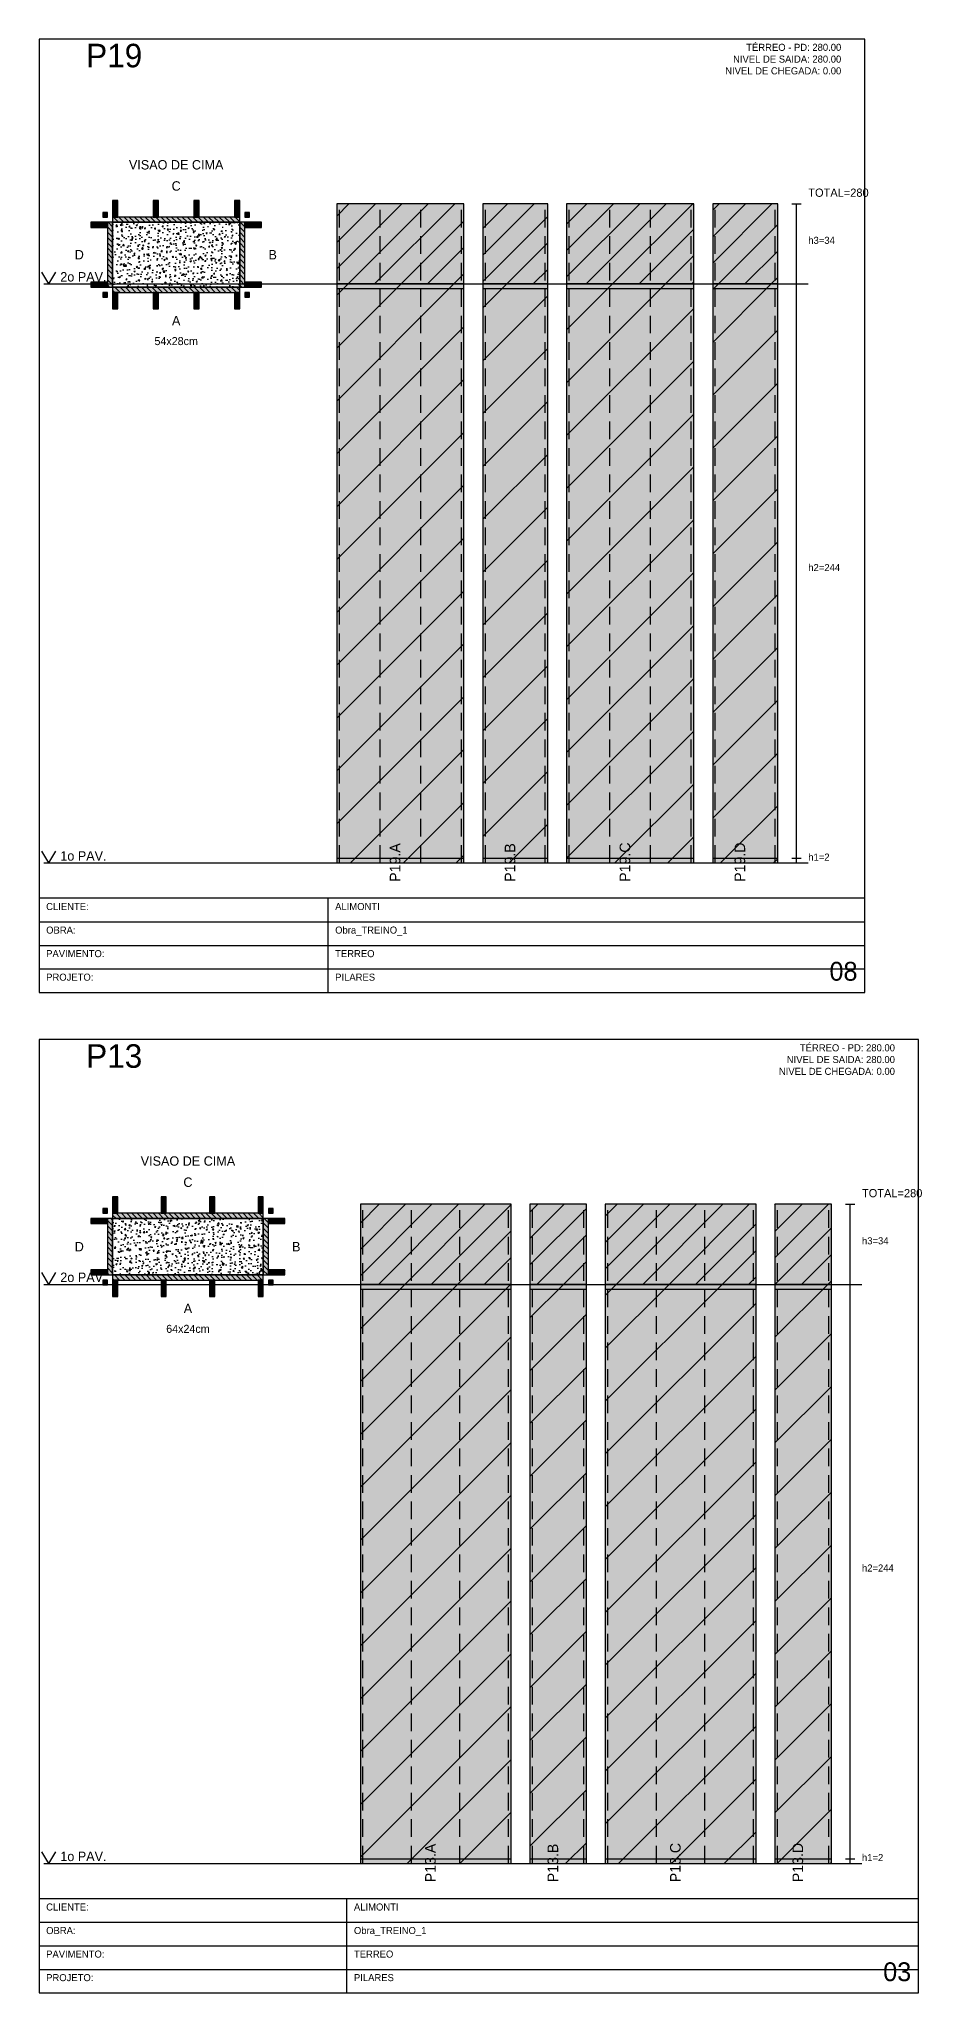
# Model space of a CAD drawing. Header units: metres. Extents: x 0 to 2088, y 0 to 2105.
# Drawn here: x 797 to 1172, y 0 to 830 of the extents above; entities that cross this region are included whole.
import ezdxf
from ezdxf.enums import TextEntityAlignment as Align

# ---------------------------------------------------------------- set-up
doc = ezdxf.new("R2010")
doc.units = ezdxf.units.M
doc.linetypes.add('HIDDEN', pattern=[0.375, 0.25, -0.125])
for name, color, linetype in [('BORDA_CELULA', 9, 'Continuous'), ('CARIMBO', 9, 'Continuous'), ('CHAPA', 1, 'Continuous'), ('CONCRETO', 4, 'Continuous'), ('COTA', 241, 'Continuous'), ('Hachura', 251, 'Continuous'), ('LABEL_ID', 3, 'Continuous'), ('Nivel', 4, 'Continuous'), ('NOMENCLATURA', 1, 'Continuous'), ('Paineis', 200, 'Continuous'), ('SARR_2.2x7', 40, 'Continuous'), ('Texto Secao', 2, 'Continuous'), ('TEXTO_GERAL', 2, 'Continuous')]:
    doc.layers.add(name, color=color, linetype=linetype)

msp = doc.modelspace()

# ---------------------------------------------------------------- hatches: boundary and pattern name
at = {"layer": 'CHAPA'}
for points in [[(823.8, 754.4), (825.8, 754.4), (825.8, 756.4), (823.8, 756.4)], [(884.2, 754.4), (886.2, 754.4), (886.2, 756.4), (884.2, 756.4)], [(823.8, 720.4), (825.8, 720.4), (825.8, 722.4), (823.8, 722.4)], [(884.2, 720.4), (886.2, 720.4), (886.2, 722.4), (884.2, 722.4)], [(823.8, 331.2), (825.8, 331.2), (825.8, 333.2), (823.8, 333.2)], [(894.2, 331.2), (896.2, 331.2), (896.2, 333.2), (894.2, 333.2)], [(823.8, 300.8), (825.8, 300.8), (825.8, 302.8), (823.8, 302.8)], [(894.2, 300.8), (896.2, 300.8), (896.2, 302.8), (894.2, 302.8)]]:
    msp.add_hatch(color=1, dxfattribs=at).paths.add_polyline_path(points)
at = {"layer": 'COTA'}
h = msp.add_hatch(dxfattribs=at)
h.set_pattern_fill('AR-CONC', color=256, scale=0.03)
h.paths.add_polyline_path([(828, 724.6), (882, 724.6), (882, 752.2), (828, 752.2)])
h = msp.add_hatch(dxfattribs=at)
h.set_pattern_fill('AR-CONC', color=256, scale=0.03)
h.paths.add_polyline_path([(828, 305), (892, 305), (892, 329), (828, 329)])
at = {"layer": 'Hachura'}
for points in [[(923.2, 726), (977.2, 726), (977.2, 760), (923.2, 760)], [(985.2, 726), (1012.8, 726), (1012.8, 760), (985.2, 760)], [(1020.8, 726), (1074.8, 726), (1074.8, 760), (1020.8, 760)], [(1082.8, 726), (1110.4, 726), (1110.4, 760), (1082.8, 760)], [(923.2, 480), (977.2, 480), (977.2, 726), (923.2, 726)], [(985.2, 480), (1012.8, 480), (1012.8, 726), (985.2, 726)], [(1020.8, 480), (1074.8, 480), (1074.8, 726), (1020.8, 726)], [(1082.8, 480), (1110.4, 480), (1110.4, 726), (1082.8, 726)], [(933.2, 301), (997.2, 301), (997.2, 335), (933.2, 335)], [(1005.2, 301), (1029.2, 301), (1029.2, 335), (1005.2, 335)], [(1037.2, 301), (1101.2, 301), (1101.2, 335), (1037.2, 335)], [(1109.2, 301), (1133.2, 301), (1133.2, 335), (1109.2, 335)], [(933.2, 55), (997.2, 55), (997.2, 301), (933.2, 301)], [(1005.2, 55), (1029.2, 55), (1029.2, 301), (1005.2, 301)], [(1037.2, 55), (1101.2, 55), (1101.2, 301), (1037.2, 301)], [(1109.2, 55), (1133.2, 55), (1133.2, 301), (1109.2, 301)]]:
    msp.add_hatch(color=256, dxfattribs=at).paths.add_polyline_path(points)
h = msp.add_hatch(dxfattribs=at)
h.set_pattern_fill('ANSI31', color=256, scale=2.5)
h.paths.add_polyline_path([(923.2, 726), (977.2, 726), (977.2, 760), (923.2, 760)])
h = msp.add_hatch(dxfattribs=at)
h.set_pattern_fill('ANSI31', color=256, scale=2.5)
h.paths.add_polyline_path([(985.2, 726), (1012.8, 726), (1012.8, 760), (985.2, 760)])
h = msp.add_hatch(dxfattribs=at)
h.set_pattern_fill('ANSI31', color=256, scale=2.5)
h.paths.add_polyline_path([(1020.8, 726), (1074.8, 726), (1074.8, 760), (1020.8, 760)])
h = msp.add_hatch(dxfattribs=at)
h.set_pattern_fill('ANSI31', color=256, scale=2.5)
h.paths.add_polyline_path([(1082.8, 726), (1110.4, 726), (1110.4, 760), (1082.8, 760)])
h = msp.add_hatch(dxfattribs=at)
h.set_pattern_fill('ANSI31', color=256, scale=5)
h.paths.add_polyline_path([(923.2, 480), (977.2, 480), (977.2, 726), (923.2, 726)])
h = msp.add_hatch(dxfattribs=at)
h.set_pattern_fill('ANSI31', color=256, scale=5)
h.paths.add_polyline_path([(985.2, 480), (1012.8, 480), (1012.8, 726), (985.2, 726)])
h = msp.add_hatch(dxfattribs=at)
h.set_pattern_fill('ANSI31', color=256, scale=5)
h.paths.add_polyline_path([(1020.8, 480), (1074.8, 480), (1074.8, 726), (1020.8, 726)])
h = msp.add_hatch(dxfattribs=at)
h.set_pattern_fill('ANSI31', color=256, scale=5)
h.paths.add_polyline_path([(1082.8, 480), (1110.4, 480), (1110.4, 726), (1082.8, 726)])
h = msp.add_hatch(dxfattribs=at)
h.set_pattern_fill('ANSI31', color=256, scale=2.5)
h.paths.add_polyline_path([(933.2, 301), (997.2, 301), (997.2, 335), (933.2, 335)])
h = msp.add_hatch(dxfattribs=at)
h.set_pattern_fill('ANSI31', color=256, scale=2.5)
h.paths.add_polyline_path([(1005.2, 301), (1029.2, 301), (1029.2, 335), (1005.2, 335)])
h = msp.add_hatch(dxfattribs=at)
h.set_pattern_fill('ANSI31', color=256, scale=2.5)
h.paths.add_polyline_path([(1037.2, 301), (1101.2, 301), (1101.2, 335), (1037.2, 335)])
h = msp.add_hatch(dxfattribs=at)
h.set_pattern_fill('ANSI31', color=256, scale=2.5)
h.paths.add_polyline_path([(1109.2, 301), (1133.2, 301), (1133.2, 335), (1109.2, 335)])
h = msp.add_hatch(dxfattribs=at)
h.set_pattern_fill('ANSI31', color=256, scale=5)
h.paths.add_polyline_path([(933.2, 55), (997.2, 55), (997.2, 301), (933.2, 301)])
h = msp.add_hatch(dxfattribs=at)
h.set_pattern_fill('ANSI31', color=256, scale=5)
h.paths.add_polyline_path([(1005.2, 55), (1029.2, 55), (1029.2, 301), (1005.2, 301)])
h = msp.add_hatch(dxfattribs=at)
h.set_pattern_fill('ANSI31', color=256, scale=5)
h.paths.add_polyline_path([(1037.2, 55), (1101.2, 55), (1101.2, 301), (1037.2, 301)])
h = msp.add_hatch(dxfattribs=at)
h.set_pattern_fill('ANSI31', color=256, scale=5)
h.paths.add_polyline_path([(1109.2, 55), (1133.2, 55), (1133.2, 301), (1109.2, 301)])
at = {"layer": 'Paineis'}
for points in [[(825.8, 724.6), (828, 724.6), (828, 752.2), (825.8, 752.2)], [(828, 752.2), (882, 752.2), (882, 754.4), (828, 754.4)], [(882, 724.6), (884.2, 724.6), (884.2, 752.2), (882, 752.2)], [(828, 722.4), (882, 722.4), (882, 724.6), (828, 724.6)], [(825.8, 305), (828, 305), (828, 329), (825.8, 329)], [(828, 329), (892, 329), (892, 331.2), (828, 331.2)], [(892, 305), (894.2, 305), (894.2, 329), (892, 329)], [(828, 302.8), (892, 302.8), (892, 305), (828, 305)]]:
    msp.add_hatch(color=256, dxfattribs=at).paths.add_polyline_path(points)
h = msp.add_hatch(dxfattribs=at)
h.set_pattern_fill('ANSI31', color=256, scale=0.5, angle=270)
h.paths.add_polyline_path([(825.8, 724.6), (828, 724.6), (828, 752.2), (825.8, 752.2)])
h = msp.add_hatch(dxfattribs=at)
h.set_pattern_fill('ANSI31', color=256, scale=0.5, angle=270)
h.paths.add_polyline_path([(828, 752.2), (882, 752.2), (882, 754.4), (828, 754.4)])
h = msp.add_hatch(dxfattribs=at)
h.set_pattern_fill('ANSI31', color=256, scale=0.5, angle=270)
h.paths.add_polyline_path([(882, 724.6), (884.2, 724.6), (884.2, 752.2), (882, 752.2)])
h = msp.add_hatch(dxfattribs=at)
h.set_pattern_fill('ANSI31', color=256, scale=0.5, angle=270)
h.paths.add_polyline_path([(828, 722.4), (882, 722.4), (882, 724.6), (828, 724.6)])
h = msp.add_hatch(dxfattribs=at)
h.set_pattern_fill('ANSI31', color=256, scale=0.5, angle=270)
h.paths.add_polyline_path([(825.8, 305), (828, 305), (828, 329), (825.8, 329)])
h = msp.add_hatch(dxfattribs=at)
h.set_pattern_fill('ANSI31', color=256, scale=0.5, angle=270)
h.paths.add_polyline_path([(828, 329), (892, 329), (892, 331.2), (828, 331.2)])
h = msp.add_hatch(dxfattribs=at)
h.set_pattern_fill('ANSI31', color=256, scale=0.5, angle=270)
h.paths.add_polyline_path([(892, 305), (894.2, 305), (894.2, 329), (892, 329)])
h = msp.add_hatch(dxfattribs=at)
h.set_pattern_fill('ANSI31', color=256, scale=0.5, angle=270)
h.paths.add_polyline_path([(828, 302.8), (892, 302.8), (892, 305), (828, 305)])
at = {"layer": 'SARR_2.2x7'}
for points in [[(828, 754.4), (830.2, 754.4), (830.2, 761.4), (828, 761.4)], [(845.27, 754.4), (847.47, 754.4), (847.47, 761.4), (845.27, 761.4)], [(862.53, 754.4), (864.73, 754.4), (864.73, 761.4), (862.53, 761.4)], [(879.8, 754.4), (882, 754.4), (882, 761.4), (879.8, 761.4)], [(818.8, 750), (825.8, 750), (825.8, 752.2), (818.8, 752.2)], [(884.2, 750), (891.2, 750), (891.2, 752.2), (884.2, 752.2)], [(818.8, 724.6), (825.8, 724.6), (825.8, 726.8), (818.8, 726.8)], [(828, 715.4), (830.2, 715.4), (830.2, 722.4), (828, 722.4)], [(845.27, 715.4), (847.47, 715.4), (847.47, 722.4), (845.27, 722.4)], [(862.53, 715.4), (864.73, 715.4), (864.73, 722.4), (862.53, 722.4)], [(879.8, 715.4), (882, 715.4), (882, 722.4), (879.8, 722.4)], [(884.2, 724.6), (891.2, 724.6), (891.2, 726.8), (884.2, 726.8)], [(828, 331.2), (830.2, 331.2), (830.2, 338.2), (828, 338.2)], [(848.6, 331.2), (850.8, 331.2), (850.8, 338.2), (848.6, 338.2)], [(869.2, 331.2), (871.4, 331.2), (871.4, 338.2), (869.2, 338.2)], [(889.8, 331.2), (892, 331.2), (892, 338.2), (889.8, 338.2)], [(818.8, 326.8), (825.8, 326.8), (825.8, 329), (818.8, 329)], [(894.2, 326.8), (901.2, 326.8), (901.2, 329), (894.2, 329)], [(818.8, 305), (825.8, 305), (825.8, 307.2), (818.8, 307.2)], [(894.2, 305), (901.2, 305), (901.2, 307.2), (894.2, 307.2)], [(828, 295.8), (830.2, 295.8), (830.2, 302.8), (828, 302.8)], [(848.6, 295.8), (850.8, 295.8), (850.8, 302.8), (848.6, 302.8)], [(869.2, 295.8), (871.4, 295.8), (871.4, 302.8), (869.2, 302.8)], [(889.8, 295.8), (892, 295.8), (892, 302.8), (889.8, 302.8)]]:
    msp.add_hatch(color=256, dxfattribs=at).paths.add_polyline_path(points)
h = msp.add_hatch(dxfattribs=at)
h.set_pattern_fill('ANSI31', color=256, scale=0.5, angle=270)
h.paths.add_polyline_path([(828, 754.4), (830.2, 754.4), (830.2, 761.4), (828, 761.4)])
h = msp.add_hatch(dxfattribs=at)
h.set_pattern_fill('ANSI31', color=256, scale=0.5, angle=270)
h.paths.add_polyline_path([(845.27, 754.4), (847.47, 754.4), (847.47, 761.4), (845.27, 761.4)])
h = msp.add_hatch(dxfattribs=at)
h.set_pattern_fill('ANSI31', color=256, scale=0.5, angle=270)
h.paths.add_polyline_path([(862.53, 754.4), (864.73, 754.4), (864.73, 761.4), (862.53, 761.4)])
h = msp.add_hatch(dxfattribs=at)
h.set_pattern_fill('ANSI31', color=256, scale=0.5, angle=270)
h.paths.add_polyline_path([(879.8, 754.4), (882, 754.4), (882, 761.4), (879.8, 761.4)])
h = msp.add_hatch(dxfattribs=at)
h.set_pattern_fill('ANSI31', color=256, scale=0.5, angle=270)
h.paths.add_polyline_path([(818.8, 750), (825.8, 750), (825.8, 752.2), (818.8, 752.2)])
h = msp.add_hatch(dxfattribs=at)
h.set_pattern_fill('ANSI31', color=256, scale=0.5, angle=270)
h.paths.add_polyline_path([(884.2, 750), (891.2, 750), (891.2, 752.2), (884.2, 752.2)])
h = msp.add_hatch(dxfattribs=at)
h.set_pattern_fill('ANSI31', color=256, scale=0.5, angle=270)
h.paths.add_polyline_path([(818.8, 724.6), (825.8, 724.6), (825.8, 726.8), (818.8, 726.8)])
h = msp.add_hatch(dxfattribs=at)
h.set_pattern_fill('ANSI31', color=256, scale=0.5, angle=270)
h.paths.add_polyline_path([(828, 715.4), (830.2, 715.4), (830.2, 722.4), (828, 722.4)])
h = msp.add_hatch(dxfattribs=at)
h.set_pattern_fill('ANSI31', color=256, scale=0.5, angle=270)
h.paths.add_polyline_path([(845.27, 715.4), (847.47, 715.4), (847.47, 722.4), (845.27, 722.4)])
h = msp.add_hatch(dxfattribs=at)
h.set_pattern_fill('ANSI31', color=256, scale=0.5, angle=270)
h.paths.add_polyline_path([(862.53, 715.4), (864.73, 715.4), (864.73, 722.4), (862.53, 722.4)])
h = msp.add_hatch(dxfattribs=at)
h.set_pattern_fill('ANSI31', color=256, scale=0.5, angle=270)
h.paths.add_polyline_path([(879.8, 715.4), (882, 715.4), (882, 722.4), (879.8, 722.4)])
h = msp.add_hatch(dxfattribs=at)
h.set_pattern_fill('ANSI31', color=256, scale=0.5, angle=270)
h.paths.add_polyline_path([(884.2, 724.6), (891.2, 724.6), (891.2, 726.8), (884.2, 726.8)])
h = msp.add_hatch(dxfattribs=at)
h.set_pattern_fill('ANSI31', color=256, scale=0.5, angle=270)
h.paths.add_polyline_path([(828, 331.2), (830.2, 331.2), (830.2, 338.2), (828, 338.2)])
h = msp.add_hatch(dxfattribs=at)
h.set_pattern_fill('ANSI31', color=256, scale=0.5, angle=270)
h.paths.add_polyline_path([(848.6, 331.2), (850.8, 331.2), (850.8, 338.2), (848.6, 338.2)])
h = msp.add_hatch(dxfattribs=at)
h.set_pattern_fill('ANSI31', color=256, scale=0.5, angle=270)
h.paths.add_polyline_path([(869.2, 331.2), (871.4, 331.2), (871.4, 338.2), (869.2, 338.2)])
h = msp.add_hatch(dxfattribs=at)
h.set_pattern_fill('ANSI31', color=256, scale=0.5, angle=270)
h.paths.add_polyline_path([(889.8, 331.2), (892, 331.2), (892, 338.2), (889.8, 338.2)])
h = msp.add_hatch(dxfattribs=at)
h.set_pattern_fill('ANSI31', color=256, scale=0.5, angle=270)
h.paths.add_polyline_path([(818.8, 326.8), (825.8, 326.8), (825.8, 329), (818.8, 329)])
h = msp.add_hatch(dxfattribs=at)
h.set_pattern_fill('ANSI31', color=256, scale=0.5, angle=270)
h.paths.add_polyline_path([(894.2, 326.8), (901.2, 326.8), (901.2, 329), (894.2, 329)])
h = msp.add_hatch(dxfattribs=at)
h.set_pattern_fill('ANSI31', color=256, scale=0.5, angle=270)
h.paths.add_polyline_path([(818.8, 305), (825.8, 305), (825.8, 307.2), (818.8, 307.2)])
h = msp.add_hatch(dxfattribs=at)
h.set_pattern_fill('ANSI31', color=256, scale=0.5, angle=270)
h.paths.add_polyline_path([(894.2, 305), (901.2, 305), (901.2, 307.2), (894.2, 307.2)])
h = msp.add_hatch(dxfattribs=at)
h.set_pattern_fill('ANSI31', color=256, scale=0.5, angle=270)
h.paths.add_polyline_path([(828, 295.8), (830.2, 295.8), (830.2, 302.8), (828, 302.8)])
h = msp.add_hatch(dxfattribs=at)
h.set_pattern_fill('ANSI31', color=256, scale=0.5, angle=270)
h.paths.add_polyline_path([(848.6, 295.8), (850.8, 295.8), (850.8, 302.8), (848.6, 302.8)])
h = msp.add_hatch(dxfattribs=at)
h.set_pattern_fill('ANSI31', color=256, scale=0.5, angle=270)
h.paths.add_polyline_path([(869.2, 295.8), (871.4, 295.8), (871.4, 302.8), (869.2, 302.8)])
h = msp.add_hatch(dxfattribs=at)
h.set_pattern_fill('ANSI31', color=256, scale=0.5, angle=270)
h.paths.add_polyline_path([(889.8, 295.8), (892, 295.8), (892, 302.8), (889.8, 302.8)])

# ---------------------------------------------------------------- linework, layer by layer
at = {"layer": 'BORDA_CELULA', "color": 9}
for points in [[(796.8, 425), (1147.4, 425), (1147.4, 830), (796.8, 830)], [(796.8, 0), (1170.2, 0), (1170.2, 405), (796.8, 405)]]:
    msp.add_lwpolyline(points, close=True, dxfattribs=at)
at = {"layer": 'CARIMBO', "color": 40}
for p, q in [((919.51, 425), (919.51, 465)), ((796.8, 455), (1147.4, 455)), ((796.8, 445), (1147.4, 445)), ((796.8, 435), (1147.4, 435)), ((927.49, 0), (927.49, 40)), ((796.8, 30), (1170.2, 30)), ((796.8, 20), (1170.2, 20)), ((796.8, 10), (1170.2, 10))]:
    msp.add_line(p, q, dxfattribs=at)
for points in [[(796.8, 425), (1147.4, 425), (1147.4, 465), (796.8, 465)], [(796.8, 0), (1170.2, 0), (1170.2, 40), (796.8, 40)]]:
    msp.add_lwpolyline(points, close=True, dxfattribs=at)
at = {"layer": 'CHAPA', "color": 1}
for points in [[(823.8, 754.4), (825.8, 754.4), (825.8, 756.4), (823.8, 756.4)], [(884.2, 754.4), (886.2, 754.4), (886.2, 756.4), (884.2, 756.4)], [(823.8, 720.4), (825.8, 720.4), (825.8, 722.4), (823.8, 722.4)], [(884.2, 720.4), (886.2, 720.4), (886.2, 722.4), (884.2, 722.4)], [(823.8, 331.2), (825.8, 331.2), (825.8, 333.2), (823.8, 333.2)], [(894.2, 331.2), (896.2, 331.2), (896.2, 333.2), (894.2, 333.2)], [(823.8, 300.8), (825.8, 300.8), (825.8, 302.8), (823.8, 302.8)], [(894.2, 300.8), (896.2, 300.8), (896.2, 302.8), (894.2, 302.8)]]:
    msp.add_lwpolyline(points, close=True, dxfattribs=at)
at = {"layer": 'CONCRETO', "color": 4}
for points in [[(828, 724.6), (882, 724.6), (882, 752.2), (828, 752.2)], [(828, 305), (892, 305), (892, 329), (828, 329)]]:
    msp.add_lwpolyline(points, close=True, dxfattribs=at)
at = {"layer": 'COTA', "color": 8}
for p, q in [((1116.4, 760), (1120.4, 760)), ((1118.4, 480), (1118.4, 760)), ((1116.4, 726), (1120.4, 726)), ((1116.4, 726), (1120.4, 726)), ((1116.4, 482), (1120.4, 482)), ((1116.4, 482), (1120.4, 482)), ((1116.4, 480), (1120.4, 480)), ((1139.2, 335), (1143.2, 335)), ((1141.2, 55), (1141.2, 335)), ((1139.2, 301), (1143.2, 301)), ((1139.2, 301), (1143.2, 301)), ((1139.2, 57), (1143.2, 57)), ((1139.2, 57), (1143.2, 57)), ((1139.2, 55), (1143.2, 55))]:
    msp.add_line(p, q, dxfattribs=at)
at = {"layer": 'Nivel', "color": 4}
for p, q in [((797.8, 731), (800.8, 726)), ((803.8, 731), (800.8, 726)), ((798.8, 726), (1123.4, 726)), ((797.8, 485), (800.8, 480)), ((803.8, 485), (800.8, 480)), ((798.8, 480), (1123.4, 480)), ((797.8, 306), (800.8, 301)), ((798.8, 301), (1146.2, 301)), ((803.8, 306), (800.8, 301)), ((797.8, 60), (800.8, 55)), ((803.8, 60), (800.8, 55)), ((798.8, 55), (1146.2, 55))]:
    msp.add_line(p, q, dxfattribs=at)
at = {"layer": 'Paineis'}
for p, q in [((923.2, 724), (977.2, 724)), ((985.2, 724), (1012.8, 724)), ((1020.8, 724), (1074.8, 724)), ((1082.8, 724), (1110.4, 724)), ((923.2, 482), (977.2, 482)), ((985.2, 482), (1012.8, 482)), ((1020.8, 482), (1074.8, 482)), ((1082.8, 482), (1110.4, 482)), ((933.2, 299), (997.2, 299)), ((1005.2, 299), (1029.2, 299)), ((1037.2, 299), (1101.2, 299)), ((1109.2, 299), (1133.2, 299)), ((933.2, 57), (997.2, 57)), ((1005.2, 57), (1029.2, 57)), ((1037.2, 57), (1101.2, 57)), ((1109.2, 57), (1133.2, 57))]:
    msp.add_line(p, q, dxfattribs=at)
for points in [[(923.2, 726), (977.2, 726), (977.2, 760), (923.2, 760)], [(985.2, 726), (1012.8, 726), (1012.8, 760), (985.2, 760)], [(1020.8, 726), (1074.8, 726), (1074.8, 760), (1020.8, 760)], [(1082.8, 726), (1110.4, 726), (1110.4, 760), (1082.8, 760)], [(825.8, 724.6), (828, 724.6), (828, 752.2), (825.8, 752.2)], [(828, 752.2), (882, 752.2), (882, 754.4), (828, 754.4)], [(882, 724.6), (884.2, 724.6), (884.2, 752.2), (882, 752.2)], [(828, 722.4), (882, 722.4), (882, 724.6), (828, 724.6)], [(923.2, 480), (977.2, 480), (977.2, 726), (923.2, 726)], [(985.2, 480), (1012.8, 480), (1012.8, 726), (985.2, 726)], [(1020.8, 480), (1074.8, 480), (1074.8, 726), (1020.8, 726)], [(1082.8, 480), (1110.4, 480), (1110.4, 726), (1082.8, 726)], [(933.2, 301), (997.2, 301), (997.2, 335), (933.2, 335)], [(1005.2, 301), (1029.2, 301), (1029.2, 335), (1005.2, 335)], [(1037.2, 301), (1101.2, 301), (1101.2, 335), (1037.2, 335)], [(1109.2, 301), (1133.2, 301), (1133.2, 335), (1109.2, 335)], [(825.8, 305), (828, 305), (828, 329), (825.8, 329)], [(828, 329), (892, 329), (892, 331.2), (828, 331.2)], [(892, 305), (894.2, 305), (894.2, 329), (892, 329)], [(828, 302.8), (892, 302.8), (892, 305), (828, 305)], [(933.2, 55), (997.2, 55), (997.2, 301), (933.2, 301)], [(1005.2, 55), (1029.2, 55), (1029.2, 301), (1005.2, 301)], [(1037.2, 55), (1101.2, 55), (1101.2, 301), (1037.2, 301)], [(1109.2, 55), (1133.2, 55), (1133.2, 301), (1109.2, 301)]]:
    msp.add_lwpolyline(points, close=True, dxfattribs=at)
at = {"layer": 'SARR_2.2x7', "linetype": 'HIDDEN', "ltscale": 30}
for p, q in [((924.3, 480), (924.3, 760)), ((941.57, 480), (941.57, 760)), ((958.83, 480), (958.83, 760)), ((976.1, 480), (976.1, 760)), ((986.3, 480), (986.3, 760)), ((1011.7, 480), (1011.7, 760)), ((1021.9, 480), (1021.9, 760)), ((1039.17, 480), (1039.17, 760)), ((1056.43, 480), (1056.43, 760)), ((1073.7, 480), (1073.7, 760)), ((1083.9, 480), (1083.9, 760)), ((1109.3, 480), (1109.3, 760)), ((934.3, 55), (934.3, 335)), ((954.9, 55), (954.9, 335)), ((975.5, 55), (975.5, 335)), ((996.1, 55), (996.1, 335)), ((1006.3, 55), (1006.3, 335)), ((1028.1, 55), (1028.1, 335)), ((1038.3, 55), (1038.3, 335)), ((1058.9, 55), (1058.9, 335)), ((1079.5, 55), (1079.5, 335)), ((1100.1, 55), (1100.1, 335)), ((1110.3, 55), (1110.3, 335)), ((1132.1, 55), (1132.1, 335))]:
    msp.add_line(p, q, dxfattribs=at)
at = {"layer": 'SARR_2.2x7'}
for points in [[(828, 754.4), (830.2, 754.4), (830.2, 761.4), (828, 761.4)], [(845.27, 754.4), (847.47, 754.4), (847.47, 761.4), (845.27, 761.4)], [(862.53, 754.4), (864.73, 754.4), (864.73, 761.4), (862.53, 761.4)], [(879.8, 754.4), (882, 754.4), (882, 761.4), (879.8, 761.4)], [(818.8, 750), (825.8, 750), (825.8, 752.2), (818.8, 752.2)], [(884.2, 750), (891.2, 750), (891.2, 752.2), (884.2, 752.2)], [(818.8, 724.6), (825.8, 724.6), (825.8, 726.8), (818.8, 726.8)], [(828, 715.4), (830.2, 715.4), (830.2, 722.4), (828, 722.4)], [(845.27, 715.4), (847.47, 715.4), (847.47, 722.4), (845.27, 722.4)], [(862.53, 715.4), (864.73, 715.4), (864.73, 722.4), (862.53, 722.4)], [(879.8, 715.4), (882, 715.4), (882, 722.4), (879.8, 722.4)], [(884.2, 724.6), (891.2, 724.6), (891.2, 726.8), (884.2, 726.8)], [(828, 331.2), (830.2, 331.2), (830.2, 338.2), (828, 338.2)], [(848.6, 331.2), (850.8, 331.2), (850.8, 338.2), (848.6, 338.2)], [(869.2, 331.2), (871.4, 331.2), (871.4, 338.2), (869.2, 338.2)], [(889.8, 331.2), (892, 331.2), (892, 338.2), (889.8, 338.2)], [(818.8, 326.8), (825.8, 326.8), (825.8, 329), (818.8, 329)], [(894.2, 326.8), (901.2, 326.8), (901.2, 329), (894.2, 329)], [(818.8, 305), (825.8, 305), (825.8, 307.2), (818.8, 307.2)], [(894.2, 305), (901.2, 305), (901.2, 307.2), (894.2, 307.2)], [(828, 295.8), (830.2, 295.8), (830.2, 302.8), (828, 302.8)], [(848.6, 295.8), (850.8, 295.8), (850.8, 302.8), (848.6, 302.8)], [(869.2, 295.8), (871.4, 295.8), (871.4, 302.8), (869.2, 302.8)], [(889.8, 295.8), (892, 295.8), (892, 302.8), (889.8, 302.8)]]:
    msp.add_lwpolyline(points, close=True, dxfattribs=at)

# ---------------------------------------------------------------- texts
at = {"layer": 'CARIMBO', "color": 9}
for s, p in [('CLIENTE:', (799.8, 460)), ('OBRA:', (799.8, 450)), ('PAVIMENTO:', (799.8, 440)), ('PROJETO:', (799.8, 430)), ('CLIENTE:', (799.8, 35)), ('OBRA:', (799.8, 25)), ('PAVIMENTO:', (799.8, 15)), ('PROJETO:', (799.8, 5))]:
    msp.add_text(s, height=3, dxfattribs=at).set_placement(p)
at = {"layer": 'COTA', "color": 8}
for s, height, p in [('TOTAL=280', 3.5, (1123.4, 763)), ('h3=34', 3, (1123.4, 743)), ('h2=244', 3, (1123.4, 604)), ('h1=2', 3, (1123.4, 481)), ('TOTAL=280', 3.5, (1146.2, 338)), ('h3=34', 3, (1146.2, 318)), ('h2=244', 3, (1146.2, 179)), ('h1=2', 3, (1146.2, 56))]:
    msp.add_text(s, height=height, dxfattribs=at).set_placement(p)
at = {"layer": 'Cota Secao (2x)', "color": 4}
for s, p in [('54x28cm', (855, 703.4)), ('64x24cm', (860, 283.8))]:
    msp.add_text(s, height=3.4, dxfattribs=at).set_placement(p, align=Align.TOP_CENTER)
at = {"layer": 'LABEL_ID', "color": 3}
for s, p in [('08', (1132.4, 430)), ('03', (1155.2, 5))]:
    msp.add_text(s, height=8, dxfattribs=at).set_placement(p)
at = {"layer": 'Nivel', "color": 4}
for s, p in [('2o PAV.', (805.8, 727)), ('1o PAV.', (805.8, 481)), ('2o PAV.', (805.8, 302)), ('1o PAV.', (805.8, 56))]:
    msp.add_text(s, height=4, dxfattribs=at).set_placement(p)
at = {"layer": 'NOMENCLATURA', "color": 1}
for s, p in [('P19', (816.8, 818)), ('P13', (816.8, 393))]:
    msp.add_text(s, height=10, dxfattribs=at).set_placement(p)
at = {"layer": 'Texto Secao', "color": 2}
for s, p in [('VISAO DE CIMA', (855, 773.4)), ('C', (855, 764.4)), ('VISAO DE CIMA', (860, 350.2)), ('C', (860, 341.2))]:
    msp.add_text(s, height=4, dxfattribs=at).set_placement(p, align=Align.BOTTOM_CENTER)
for p in [(815.8, 738.4), (815.8, 317)]:
    msp.add_text('D', height=4, dxfattribs=at).set_placement(p, align=Align.MIDDLE_RIGHT)
for p in [(894.2, 738.4), (904.2, 317)]:
    msp.add_text('B', height=4, dxfattribs=at).set_placement(p, align=Align.MIDDLE_LEFT)
for p in [(855, 712.4), (860, 292.8)]:
    msp.add_text('A', height=4, dxfattribs=at).set_placement(p, align=Align.TOP_CENTER)
for s, p in [('P19.A', (950.2, 472)), ('P19.B', (999, 472)), ('P19.C', (1047.8, 472)), ('P19.D', (1096.6, 472)), ('P13.A', (965.2, 47)), ('P13.B', (1017.2, 47)), ('P13.C', (1069.2, 47)), ('P13.D', (1121.2, 47))]:
    msp.add_text(s, height=4.5, rotation=90, dxfattribs=at).set_placement(p)
at = {"layer": 'TEXTO_GERAL', "color": 2}
for s, p in [('NIVEL DE SAIDA: 280.00', (1137.4, 820)), ('TÉRREO - PD: 280.00', (1137.4, 825)), ('NIVEL DE CHEGADA: 0.00', (1137.4, 815)), ('TÉRREO - PD: 280.00', (1160.2, 400)), ('NIVEL DE CHEGADA: 0.00', (1160.2, 390)), ('NIVEL DE SAIDA: 280.00', (1160.2, 395))]:
    msp.add_text(s, height=3, dxfattribs=at).set_placement(p, align=Align.RIGHT)
for s, p in [('ALIMONTI', (922.51, 460)), ('Obra_TREINO_1', (922.51, 450)), ('TERREO', (922.51, 440)), ('PILARES', (922.51, 430)), ('ALIMONTI', (930.49, 35)), ('Obra_TREINO_1', (930.49, 25)), ('TERREO', (930.49, 15)), ('PILARES', (930.49, 5))]:
    msp.add_text(s, height=3, dxfattribs=at).set_placement(p)

doc.saveas('drawing.dxf')
